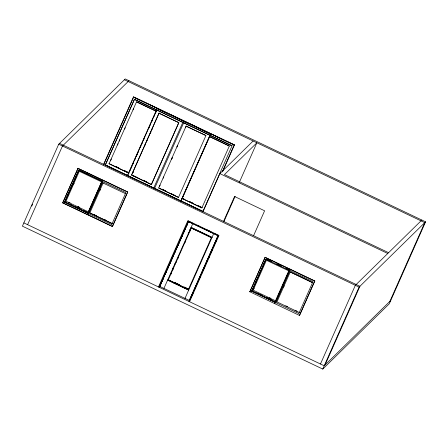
<?xml version="1.0" encoding="UTF-8"?>
<svg xmlns="http://www.w3.org/2000/svg" width="448" height="448" viewBox="0 0 448 448"><rect width="100%" height="100%" fill="white"/><g stroke="black" fill="none" stroke-linecap="round" stroke-linejoin="round"><path stroke-width="0.67" d="M58.722 144.206L22.4 226.167L322.773 369.068L389.278 303.794L425.6 221.833L125.227 78.932L58.722 144.206L359.089 287.101L425.6 221.833M31.769 206.08L32.62 204.165M27.608 224.678L62.474 145.992L128.985 80.718M62.726 202.866L78.002 168.392M64.557 202.171L78.719 170.201L64.557 202.171L111.698 224.594L125.866 192.629L78.708 170.212M64.792 202.054L78.999 169.932M65.442 200.698L66.007 199.427M67.284 196.599L67.9 195.278M69.031 192.718L69.597 191.442M70.79 188.636L71.915 186.094M72.666 184.453L73.237 183.176M74.368 180.617L75.006 179.11M75.785 177.419L76.395 176.098M77.543 173.398L78.103 172.127M73.511 184.509L74.099 183.215M103.354 164.914L133.487 96.908L234.45 144.939L222.734 171.366M103.846 164.371L133.605 97.216M105.33 164.959L134.434 99.344L232.053 145.785L202.95 211.4L105.33 164.959L134.434 99.344M128.867 173.186L109.054 163.755L136.545 101.808L156.363 111.233M110.723 160.317L111.356 158.973M117.505 145.006L118.07 143.73M119.202 141.182L119.834 139.838M124.572 129.058L125.205 127.714M133.123 109.85L133.689 108.573M101.595 181.922L88.34 211.837L66.018 201.219L79.296 171.282L101.618 181.899L88.519 211.658M88.284 213.203L102.458 181.283M88.435 214.178L102.838 181.664M103.113 183.014L89.835 212.951L112.151 223.569M99.893 190.495L100.453 189.218M127.221 176.025L157.086 108.634L210.487 134.036L180.622 201.426M127.546 175.706L156.705 110.085M129.433 171.909L130.284 169.994M130.85 168.717L132.048 166.096M132.546 164.892L133.392 162.977M134.803 159.785L135.654 157.875M136.22 156.598L137.418 153.978M137.917 152.768L138.762 150.853M140.179 147.666L141.025 145.751M141.59 144.474L142.789 141.854M143.287 140.65L144.133 138.734M148.658 128.526L149.509 126.61M150.142 125.266L150.707 123.995M151.838 121.442L152.684 119.526M154.028 116.407L154.879 114.492M155.512 113.148L156.078 111.871M132.636 172.962L133.274 171.618M144.794 145.533L145.426 144.189M146.558 141.635L147.123 140.358M150.164 133.409L150.802 132.065M151.934 129.511L152.499 128.24M158.648 114.268L159.281 112.924M132.854 172.844L133.42 171.573M150.321 133.426L150.886 132.154M178.842 122.601L151.424 184.486L131.606 175.056L159.029 113.176L178.226 122.31M153.507 188.53L183.372 121.134M154.342 188.927L184.206 121.531M163.145 178.209L163.71 176.932M171.629 159.068L172.194 157.791M176.999 146.95L177.565 145.673M159.544 186.435L160.11 185.158M171.696 159.001L172.262 157.724M177.066 146.877L177.632 145.606M185.55 127.742L186.116 126.465M180.947 201.113L210.246 134.988M180.802 201.611L210.386 134.854M158.497 286.944L187.874 220.657L218.954 235.446L189.577 301.734M188.395 220.909L159.018 287.196L159.852 286.378M188.496 221.306L159.678 286.334L188.602 221.357M189.526 300.194L189.403 300.474L159.639 286.373L188.418 221.402M160.233 285.432L161.638 282.257M162.086 281.109L163.324 278.449M163.778 277.301L164.73 275.274M165.183 274.126L166.421 271.466M166.942 270.234L168.347 267.058M168.84 265.877L170.078 263.211M170.526 262.069L171.931 258.894M172.329 258.132L173.734 254.957M174.182 253.82L175.42 251.149M175.868 250.012L177.274 246.837M177.839 245.571L179.077 242.9M179.525 241.763L180.768 239.086M181.21 237.955L182.174 235.917M182.616 234.78L184.022 231.605M184.587 230.339L185.83 227.662M186.273 226.531L187.516 223.854M187.958 222.723L188.524 221.452M160.412 285.107L161.549 282.548M162.103 281.299L163.246 278.712M165.228 274.243L166.359 271.69M167.166 269.875L168.342 267.221M168.851 266.073L170.038 263.39M170.604 262.114L171.942 259.09M172.508 257.818L173.718 255.086M174.194 254.01L175.414 251.255M175.98 249.978L177.285 247.033M177.85 245.762L179.094 242.956M179.536 241.954L180.79 239.12M181.356 237.843L182.207 235.928M183.193 233.705L184.038 231.801M184.598 230.53L185.724 227.993M186.284 226.722L187.583 223.798M163.912 288.406L192.92 223.35M172.463 269.231L173.152 267.837M174.278 265.3L174.838 264.029M188.205 233.699L188.77 232.428M189.896 229.891L190.585 228.497M174.345 265.233L174.933 263.939M190.092 229.701L190.674 228.407M168.286 279.843L191.285 228.038L211.411 237.614L188.418 289.419L168.286 279.843L188.418 289.419M170.75 274.546L171.382 273.196M172.514 270.642L173.079 269.366M176.126 262.405L176.691 261.128M177.822 258.574L178.461 257.23M184.615 243.247L185.254 241.898M189.997 231.106L190.63 229.762M202.86 212.01L219.873 173.628L253.126 140.991M222.242 171.909L234.147 145.046M213.674 233.677L184.979 298.43L185.293 298.122M239.327 182.386L256.878 142.778L224.454 174.597L388.59 252.683M223.569 221.323L234.567 196.498L264.606 210.79L253.607 235.614M223.854 221.743L235.122 196.319M189.258 300.462L217.991 235.67M189.403 300.474L218.098 235.721L188.266 221.53M189.056 301.482L218.434 235.194M189.47 300.468L189.011 300.922L189.325 301.073L189.885 299.802M191.01 297.265L191.918 295.299M192.696 293.457L193.603 291.491M194.102 290.282L195.227 287.745M196.073 285.841L196.98 283.875M197.758 282.033L198.666 280.067M199.444 278.225L200.57 275.688M201.415 273.784L202.261 271.88M203.101 269.976L204.008 268.01M204.786 266.168L205.694 264.202M206.758 261.727L207.665 259.762M208.443 257.919L209.35 255.954M210.196 254.05L211.042 252.146M211.54 250.936L212.666 248.399M213.506 246.495L214.413 244.53M215.197 242.687L216.104 240.722M216.944 238.818L218.07 236.281M191.178 297.248L192.018 295.35M192.864 293.446L193.71 291.542M194.27 290.27L195.115 288.366M196.241 285.83L196.801 284.558M197.926 282.022L198.772 280.118M199.612 278.214L200.458 276.31M201.583 273.773L202.143 272.502M203.269 269.965L204.114 268.061M204.954 266.157L205.8 264.253M206.926 261.71L207.771 259.806M208.611 257.902L209.457 255.998M210.302 254.094L211.142 252.196M211.708 250.925L212.548 249.021M213.674 246.484L214.239 245.213M215.365 242.676L216.205 240.772M217.05 238.868L217.89 236.964M208.846 257.88L209.412 256.603M249.805 291.805L265.104 257.275L314.832 280.997M249.889 291.766L265.143 257.342M251.675 291.144L265.854 259.168L312.995 281.59L298.816 313.572L251.686 291.133M275.755 302.31L251.871 290.948L266.129 258.894M251.922 291.021L265.983 259.28M252.762 289.352L253.327 288.075M255.881 282.324L256.446 281.042M261.262 270.178L261.828 268.895M253.59 289.386L254.178 288.092M275.47 300.798L288.747 270.861L266.403 260.266L253.148 290.181L275.492 300.776M275.044 302.893L289.733 269.741M275.845 302.501L289.968 270.626M283.612 287.118L284.2 285.824M299.449 315.42L314.703 280.997L265.059 257.382M314.854 280.946L299.555 315.47L249.827 291.754M320.471 364L355.337 285.314L421.848 220.046M322.773 369.068L359.089 287.101M325.058 364.969L359.923 286.289L59.55 143.388M389.9 301.33L424.771 222.645L124.398 79.75M133.487 96.908L234.45 144.939M62.759 202.804L112.448 226.458L127.658 191.996L77.952 168.364M109.054 163.755L109.374 163.442M102.883 180.141L87.629 214.564M232.053 145.785L134.383 99.389M182.381 198.173L182.062 198.486L201.874 207.917L229.365 145.964L209.552 136.539M188.328 221.62L188.642 221.312M202.95 211.4L105.375 164.914M212.089 237.378L191.022 227.354M191.285 228.038L211.411 237.614M159.572 286.283L159.908 286.104M159.639 286.373L159.947 286.065M160.266 286.574L159.807 287.028L159.454 286.77M167.681 280.017L188.748 290.041M251.871 290.948L275.85 302.221M290.013 269.102L274.758 303.531M390.734 300.513L324.223 365.786L23.85 222.891M133.398 97.115L234.354 145.146M136.478 101.875L156.29 111.3M209.479 136.606L229.298 146.037M186.077 126.146L205.89 135.57M219.873 173.628L387.761 253.495M115.567 166.387L118.048 167.563M124.858 170.806L128.57 172.57M189.196 201.41L193.53 203.476M198.481 205.828L200.962 207.01M115.5 166.454L119.834 168.515M124.79 170.873L128.503 172.642M182.314 198.24L184.173 199.125M189.123 201.482L193.458 203.543M198.414 205.901L202.132 207.665M109.122 163.688L128.94 173.118M182.129 198.419L201.947 207.85M143.623 180.404L146.72 181.877M162.07 189.179L165.788 190.949M133.65 175.762L137.984 177.822M142.934 180.18L147.89 182.538M162.002 189.252L165.721 191.016M170.671 193.374L175.006 195.434M158.721 187.958L178.539 197.383M197.915 225.641L199.158 226.234M205.996 229.488L210.347 231.554M189.252 221.603L192.31 223.059M197.876 225.708L199.114 226.296M205.929 229.538L211.506 232.193M215.208 233.951L217.039 234.825M188.166 221.418L218.204 235.71M85.915 173.219L87.17 173.818M267.389 259.493L269.903 260.686M276.814 263.978L279.328 265.171M286.244 268.464L288.758 269.657M267.294 259.582L271.695 261.677M276.724 264.068L281.12 266.162M286.149 268.554L289.923 270.346M78.904 170.022L93.363 176.898M94.623 177.498L102.161 181.087M103.09 183.036L125.434 193.631M290.22 271.998L312.542 282.615L290.242 271.975L276.965 301.913L299.303 312.514M190.949 227.422L212.016 237.446M69.922 202.81L68.684 202.216L69.899 202.832M79.223 207.234L77.98 206.64L79.201 207.256M269.427 297.69L270.67 298.284M96.219 215.723L94.36 214.838L96.197 215.746M103.656 219.262L105.515 220.147L103.634 219.285M285.807 305.889L287.689 306.746M295.103 310.313L296.99 311.175M89.858 212.929L112.174 223.546M259.739 294.218L260.994 294.818M267.282 297.808L268.537 298.407M70.045 204.109L71.305 204.708M75.706 206.797L80.78 209.143M83.877 210.689L88.323 212.733M257.18 293.07L262.836 295.764M266.605 297.556L272.261 300.244M88.721 213.259L64.742 201.986L88.626 213.349M69.188 204.215L84.078 211.299M85.322 211.893L87.802 213.074M251.972 291.11L266.868 298.194M268.106 298.788L274.932 302.036M174.843 282.576L179.245 284.67M184.279 287.067L188.681 289.162M174.776 282.643L179.178 284.743M184.212 287.134L188.614 289.229M184.01 287.465L185.254 288.053L183.988 287.487M174.076 282.772L175.935 283.657M174.009 282.839L175.868 283.724M183.299 287.263L185.158 288.142M173.88 282.962L175.739 283.847M181.933 286.798L185.035 288.271M167.614 280.084L188.681 290.108M77.974 168.314L62.675 202.843L112.426 226.509L127.725 191.979L77.974 168.314M158.956 113.243L131.538 175.123L151.351 184.554L178.774 122.674L158.956 113.243M186.144 126.078L158.654 188.026L178.466 197.45L205.962 135.503L186.144 126.078"/></g></svg>
